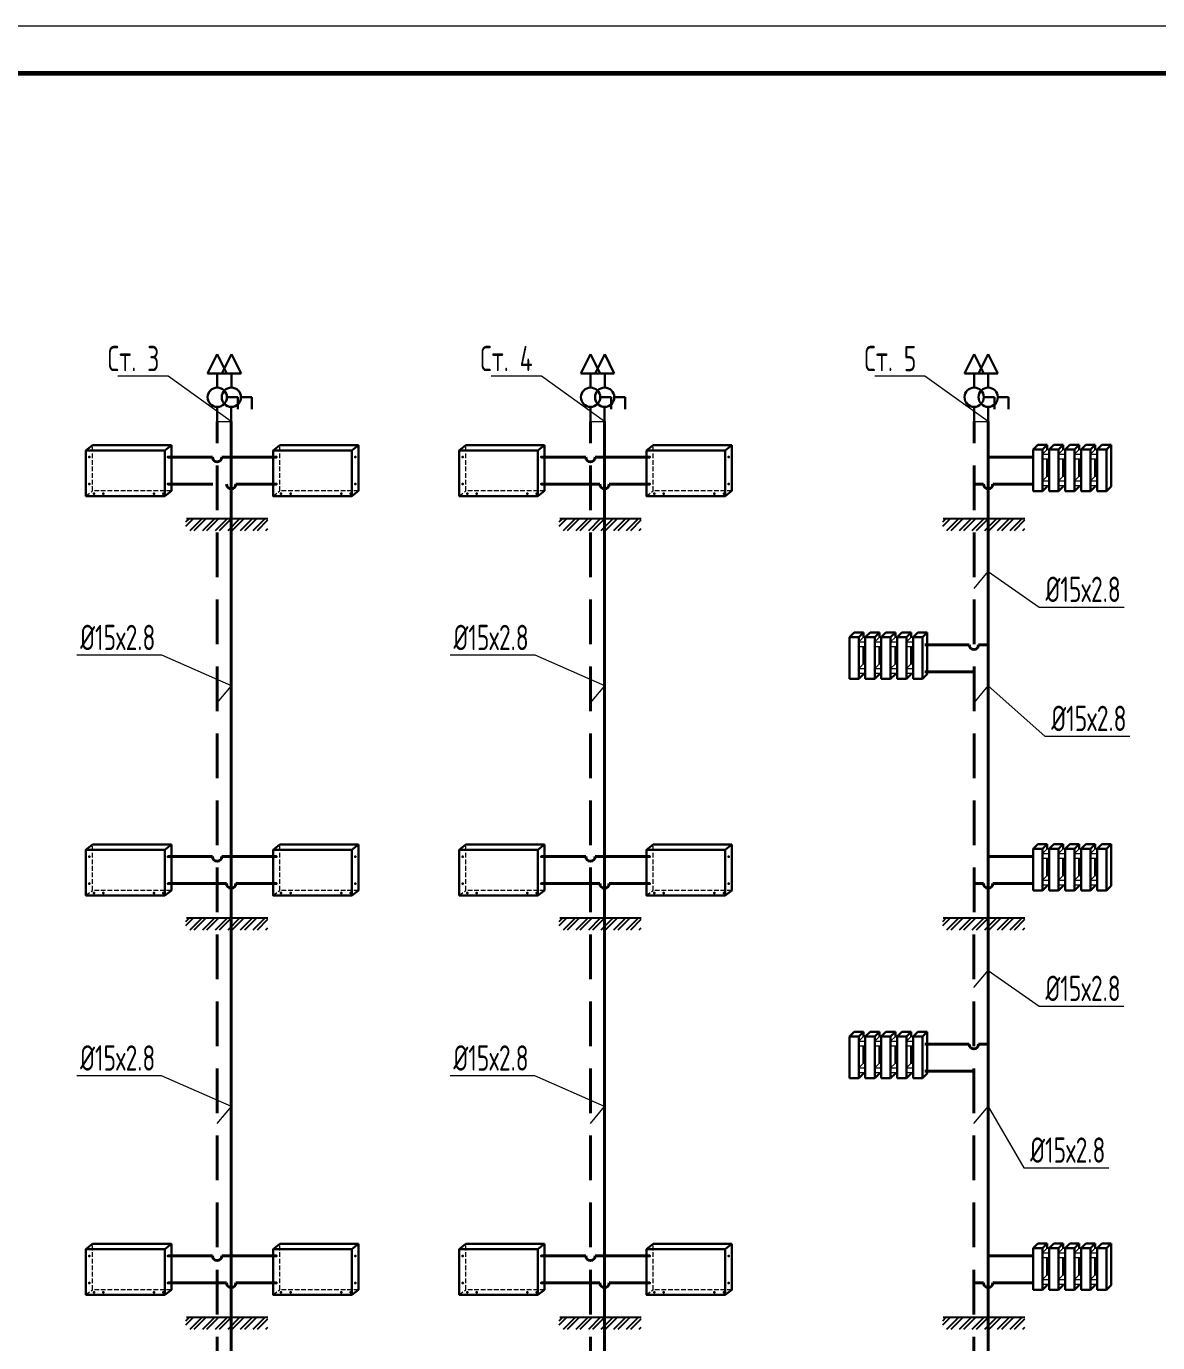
# Model space of a CAD drawing. Header units: millimetres. Extents: x -3929 to 624051, y 52832 to 514950.
# Drawn here: x 33049 to 45105, y 349417 to 363447 of the extents above; entities that cross this region are included whole.
import ezdxf
from ezdxf import colors
from ezdxf.entities.mleader import LeaderData, LeaderLine
from ezdxf.math import Vec2, Vec3

# ---------------------------------------------------------------- set-up
doc = ezdxf.new("R2010")
doc.units = ezdxf.units.MM
for name, pattern in [('GOST2.303 4', [7, 5, -2, 0]), ('Hidden', [7.14375, 4.7625, -2.38125]), ('K5LT32772', [0])]:
    doc.linetypes.add(name, pattern=pattern)
doc.layers.add('9_Форматы', color=7, linetype='Continuous')
doc.layers.add('стояки', color=7, linetype='Continuous')
for name, color, linetype, lineweight in [('Арматура', 4, 'Continuous', 30), ('ОВ', 6, 'Continuous', 40), ('ОВ-рамка', 7, 'Continuous', 30), ('ОВ-ТЕКСТ', 7, 'Continuous', 25), ('СПДС_Штриховка', 252, 'Continuous', 9)]:
    doc.layers.add(name, color=color, linetype=linetype, lineweight=lineweight)
doc.layers.add('т11.1', color=1, linetype='Continuous', true_color=0xff0000)
doc.layers.add('т21.1', color=5, linetype='Continuous', true_color=0x0000ff)
doc.styles.add('СТИЛЬ', font='simplex.shx', dxfattribs={"width": 0.65})

# ---------------------------------------------------------------- blocks, each defined once
blk = doc.blocks.new('В.к.')
at = {"layer": 'Арматура', "color": 7, "lineweight": 30}
for p, q in [((-0.4, 423.9), (-61.4, 302)), ((60.5, 302), (-0.4, 423.9)), ((-61.4, 302), (60.5, 302)), ((-0.4, 210.6), (-0.4, 302)), ((-61.5, 152.3), (-129.3, 152.3)), ((-129.3, 152.3), (-129.3, 76.2)), ((0, 0), (0, 91.4))]:
    blk.add_line(p, q, dxfattribs=at)
blk.add_circle((-0.3, 152.3), 60.9, dxfattribs=at)
blk = doc.blocks.new('gh павнель')
at = {"color": 32, "lineweight": 30, "ltscale": 0.1, "true_color": 0xcd6928}
for p, q in [((29457, 6419), (30297, 6419)), ((30297, 6419), (30297, 5931))]:
    blk.add_line(p, q, dxfattribs=at)
at = {"color": 32, "linetype": 'GOST2.303 4', "lineweight": 18, "ltscale": 10, "true_color": 0xcd6928}
for p, q in [((29457, 5931), (29457, 6419)), ((30297, 5931), (29457, 5931))]:
    blk.add_line(p, q, dxfattribs=at)
at = {"color": 32, "lineweight": 30, "ltscale": 0.1, "true_color": 0xcd6928}
for points in [[(29386, 6364), (29457, 6419)], [(30226, 6364), (30297, 6419)], [(30226, 5877), (30297, 5931)]]:
    blk.add_lwpolyline(points, dxfattribs=at)
blk.add_lwpolyline([(29386, 6364), (30226, 6364), (30226, 5877), (29386, 5877)], close=True, dxfattribs=at)
at = {"color": 32, "linetype": 'GOST2.303 4', "lineweight": 18, "ltscale": 10, "true_color": 0xcd6928}
blk.add_lwpolyline([(29386, 5877), (29457, 5931)], dxfattribs=at)
at = {"color": 32, "lineweight": 30, "ltscale": 0.1, "true_color": 0xcd6928}
for p in [(29422, 6292), (30262, 6292), (29422, 6004), (29472, 5904), (29572, 5904), (30112, 5904), (30212, 5904), (30262, 6004)]:
    blk.add_point(p, dxfattribs=at)
blk = doc.blocks.new('*U3000')
at = {"layer": '9_Форматы', "color": 7, "linetype": 'Continuous', "lineweight": 9, "ltscale": 100}
blk.add_lwpolyline([(5, -5), (5, 292), (-625, 292), (-625, -5)], close=True, dxfattribs=at)
at = {"layer": '9_Форматы', "color": 7, "linetype": 'Continuous', "lineweight": 9, "ltscale": 100, "const_width": 0.5}
blk.add_lwpolyline([(0, 0), (0, 287), (-605, 287), (-605, 0)], close=True, dxfattribs=at)

msp = doc.modelspace()

# ---------------------------------------------------------------- hatches: boundary and pattern name
at = {"layer": 'СПДС_Штриховка', "lineweight": 25}
h = msp.add_hatch(dxfattribs=at)
h.set_pattern_fill('ANSI32', color=253, scale=10)
h.set_pattern_definition([(45, (426469.36, 680108.36), (-67.351921, 67.351921), []), (45, (426514.26, 680108.36), (-67.351921, 67.351921), [])])
h.paths.add_polyline_path([(35623.246, 358202.381), (34748.592, 358202.381), (34748.592, 358074.711), (35623.246, 358074.711)])
h = msp.add_hatch(dxfattribs=at)
h.set_pattern_fill('ANSI32', color=253, scale=10)
h.set_pattern_definition([(45, (430447.67, 680108.36), (-67.351921, 67.351921), []), (45, (430492.58, 680108.36), (-67.351921, 67.351921), [])])
h.paths.add_polyline_path([(39601.563, 358202.381), (38726.91, 358202.381), (38726.91, 358074.711), (39601.563, 358074.711)])
h = msp.add_hatch(dxfattribs=at)
h.set_pattern_fill('ANSI32', color=253, scale=10)
h.set_pattern_definition([(45, (434535.16, 680108.36), (-67.351921, 67.351921), []), (45, (434580.065, 680108.36), (-67.351921, 67.351921), [])])
h.paths.add_polyline_path([(43689.053, 358202.381), (42814.399, 358202.381), (42814.399, 358074.711), (43689.053, 358074.711)])
h = msp.add_hatch(dxfattribs=at)
h.set_pattern_fill('ANSI32', color=253, scale=10)
h.set_pattern_definition([(45, (426469.36, 675851.62), (-67.351921, 67.351921), []), (45, (426514.26, 675851.62), (-67.351921, 67.351921), [])])
h.paths.add_polyline_path([(35623.246, 353945.643), (34748.592, 353945.643), (34748.592, 353817.974), (35623.246, 353817.974)])
h = msp.add_hatch(dxfattribs=at)
h.set_pattern_fill('ANSI32', color=253, scale=10)
h.set_pattern_definition([(45, (430447.67, 675851.62), (-67.351921, 67.351921), []), (45, (430492.58, 675851.62), (-67.351921, 67.351921), [])])
h.paths.add_polyline_path([(39601.563, 353945.643), (38726.91, 353945.643), (38726.91, 353817.974), (39601.563, 353817.974)])
h = msp.add_hatch(dxfattribs=at)
h.set_pattern_fill('ANSI32', color=253, scale=10)
h.set_pattern_definition([(45, (434535.16, 675851.62), (-67.351921, 67.351921), []), (45, (434580.065, 675851.62), (-67.351921, 67.351921), [])])
h.paths.add_polyline_path([(43689.053, 353945.643), (42814.399, 353945.643), (42814.399, 353817.974), (43689.053, 353817.974)])
h = msp.add_hatch(dxfattribs=at)
h.set_pattern_fill('ANSI32', color=253, scale=10)
h.set_pattern_definition([(45, (426469.36, 671594.89), (-67.351921, 67.351921), []), (45, (426514.26, 671594.89), (-67.351921, 67.351921), [])])
h.paths.add_polyline_path([(35623.246, 349688.906), (34748.592, 349688.906), (34748.592, 349561.236), (35623.246, 349561.236)])
h = msp.add_hatch(dxfattribs=at)
h.set_pattern_fill('ANSI32', color=253, scale=10)
h.set_pattern_definition([(45, (430447.67, 671594.89), (-67.351921, 67.351921), []), (45, (430492.58, 671594.89), (-67.351921, 67.351921), [])])
h.paths.add_polyline_path([(39601.563, 349688.906), (38726.91, 349688.906), (38726.91, 349561.236), (39601.563, 349561.236)])
h = msp.add_hatch(dxfattribs=at)
h.set_pattern_fill('ANSI32', color=253, scale=10)
h.set_pattern_definition([(45, (434535.16, 671594.89), (-67.351921, 67.351921), []), (45, (434580.065, 671594.89), (-67.351921, 67.351921), [])])
h.paths.add_polyline_path([(43689.053, 349688.906), (42814.399, 349688.906), (42814.399, 349561.236), (43689.053, 349561.236)])

# ---------------------------------------------------------------- linework, layer by layer
at = {"color": 32, "lineweight": 30, "ltscale": 0.1, "true_color": 0xcd6928}
for p, q in [((43779.005, 358936.274), (43829.005, 358986.274)), ((43779.005, 358936.274), (43779.005, 358492.53)), ((43879.005, 358936.274), (43779.005, 358936.274)), ((43829.005, 358986.274), (43929.005, 358986.274)), ((43929.005, 358986.274), (43879.005, 358936.274)), ((43879.005, 358936.274), (43879.005, 358492.53)), ((43929.005, 358986.274), (43929.005, 358936.274)), ((43949.005, 358936.274), (43999.005, 358986.274)), ((43949.005, 358936.274), (43949.005, 358492.53)), ((44049.005, 358936.274), (43949.005, 358936.274)), ((43999.005, 358986.274), (44099.005, 358986.274)), ((44099.005, 358986.274), (44049.005, 358936.274)), ((44049.005, 358936.274), (44049.005, 358492.53)), ((44099.005, 358986.274), (44099.005, 358936.274)), ((44119.005, 358936.274), (44169.005, 358986.274)), ((44119.005, 358936.274), (44119.005, 358492.53)), ((44219.005, 358936.274), (44119.005, 358936.274)), ((44169.005, 358986.274), (44269.005, 358986.274)), ((44269.005, 358986.274), (44219.005, 358936.274)), ((44219.005, 358936.274), (44219.005, 358492.53)), ((44269.005, 358986.274), (44269.005, 358936.274)), ((44289.005, 358936.274), (44339.005, 358986.274)), ((44289.005, 358936.274), (44289.005, 358492.53)), ((44389.005, 358936.274), (44289.005, 358936.274)), ((44339.005, 358986.274), (44439.005, 358986.274)), ((44439.005, 358986.274), (44389.005, 358936.274)), ((44389.005, 358936.274), (44389.005, 358492.53)), ((44439.005, 358986.274), (44439.005, 358936.274)), ((44459.005, 358936.274), (44509.005, 358986.274)), ((44459.005, 358936.274), (44459.005, 358492.53)), ((44559.005, 358936.274), (44459.005, 358936.274)), ((44509.005, 358986.274), (44609.005, 358986.274)), ((44609.005, 358986.274), (44559.005, 358936.274)), ((44559.005, 358936.274), (44559.005, 358492.53)), ((44609.005, 358986.274), (44609.005, 358542.53)), ((43929.005, 358836.274), (43929.005, 358652.53)), ((44099.005, 358836.274), (44099.005, 358652.53)), ((44269.005, 358836.274), (44269.005, 358652.53)), ((44439.005, 358836.274), (44439.005, 358652.53)), ((43879.005, 358492.53), (43779.005, 358492.53)), ((43929.005, 358542.53), (43879.005, 358492.53)), ((43929.005, 358552.53), (43929.005, 358542.53)), ((44049.005, 358492.53), (43949.005, 358492.53)), ((44099.005, 358542.53), (44049.005, 358492.53)), ((44099.005, 358552.53), (44099.005, 358542.53)), ((44219.005, 358492.53), (44119.005, 358492.53)), ((44269.005, 358542.53), (44219.005, 358492.53)), ((44269.005, 358552.53), (44269.005, 358542.53)), ((44389.005, 358492.53), (44289.005, 358492.53)), ((44439.005, 358542.53), (44389.005, 358492.53)), ((44439.005, 358552.53), (44439.005, 358542.53)), ((44559.005, 358492.53), (44459.005, 358492.53)), ((44609.005, 358542.53), (44559.005, 358492.53)), ((41819.821, 356936.274), (41869.821, 356986.274)), ((41819.821, 356936.274), (41819.821, 356492.53)), ((41919.821, 356936.274), (41819.821, 356936.274)), ((41869.821, 356986.274), (41969.821, 356986.274)), ((41969.821, 356986.274), (41919.821, 356936.274)), ((41919.821, 356936.274), (41919.821, 356492.53)), ((41969.821, 356986.274), (41969.821, 356936.274)), ((41989.821, 356936.274), (42039.821, 356986.274)), ((41989.821, 356936.274), (41989.821, 356492.53)), ((42089.821, 356936.274), (41989.821, 356936.274)), ((42039.821, 356986.274), (42139.821, 356986.274)), ((42139.821, 356986.274), (42089.821, 356936.274)), ((42089.821, 356936.274), (42089.821, 356492.53)), ((42139.821, 356986.274), (42139.821, 356936.274)), ((42159.821, 356936.274), (42209.821, 356986.274)), ((42159.821, 356936.274), (42159.821, 356492.53)), ((42259.821, 356936.274), (42159.821, 356936.274)), ((42209.821, 356986.274), (42309.821, 356986.274)), ((42309.821, 356986.274), (42259.821, 356936.274)), ((42259.821, 356936.274), (42259.821, 356492.53)), ((42309.821, 356986.274), (42309.821, 356936.274)), ((42329.821, 356936.274), (42379.821, 356986.274)), ((42329.821, 356936.274), (42329.821, 356492.53)), ((42429.821, 356936.274), (42329.821, 356936.274)), ((42379.821, 356986.274), (42479.821, 356986.274)), ((42479.821, 356986.274), (42429.821, 356936.274)), ((42429.821, 356936.274), (42429.821, 356492.53)), ((42479.821, 356986.274), (42479.821, 356936.274)), ((42499.821, 356936.274), (42549.821, 356986.274)), ((42499.821, 356936.274), (42499.821, 356492.53)), ((42599.821, 356936.274), (42499.821, 356936.274)), ((42549.821, 356986.274), (42649.821, 356986.274)), ((42649.821, 356986.274), (42599.821, 356936.274)), ((42599.821, 356936.274), (42599.821, 356492.53)), ((42649.821, 356986.274), (42649.821, 356542.53)), ((41969.821, 356836.274), (41969.821, 356652.53)), ((42139.821, 356836.274), (42139.821, 356652.53)), ((42309.821, 356836.274), (42309.821, 356652.53)), ((42479.821, 356836.274), (42479.821, 356652.53)), ((41969.821, 356542.53), (41919.821, 356492.53)), ((41969.821, 356552.53), (41969.821, 356542.53)), ((42139.821, 356542.53), (42089.821, 356492.53)), ((42139.821, 356552.53), (42139.821, 356542.53)), ((42309.821, 356542.53), (42259.821, 356492.53)), ((42309.821, 356552.53), (42309.821, 356542.53)), ((42479.821, 356542.53), (42429.821, 356492.53)), ((42479.821, 356552.53), (42479.821, 356542.53)), ((42649.821, 356542.53), (42599.821, 356492.53)), ((41919.821, 356492.53), (41819.821, 356492.53)), ((42089.821, 356492.53), (41989.821, 356492.53)), ((42259.821, 356492.53), (42159.821, 356492.53)), ((42429.821, 356492.53), (42329.821, 356492.53)), ((42599.821, 356492.53), (42499.821, 356492.53)), ((43779.005, 354679.537), (43829.005, 354729.537)), ((43829.005, 354729.537), (43929.005, 354729.537)), ((43929.005, 354729.537), (43879.005, 354679.537)), ((43929.005, 354729.537), (43929.005, 354679.537)), ((43949.005, 354679.537), (43999.005, 354729.537)), ((43999.005, 354729.537), (44099.005, 354729.537)), ((44099.005, 354729.537), (44049.005, 354679.537)), ((44099.005, 354729.537), (44099.005, 354679.537)), ((44119.005, 354679.537), (44169.005, 354729.537)), ((44169.005, 354729.537), (44269.005, 354729.537)), ((44269.005, 354729.537), (44219.005, 354679.537)), ((44269.005, 354729.537), (44269.005, 354679.537)), ((44289.005, 354679.537), (44339.005, 354729.537)), ((44339.005, 354729.537), (44439.005, 354729.537)), ((44439.005, 354729.537), (44389.005, 354679.537)), ((44439.005, 354729.537), (44439.005, 354679.537)), ((44459.005, 354679.537), (44509.005, 354729.537)), ((44509.005, 354729.537), (44609.005, 354729.537)), ((44609.005, 354729.537), (44559.005, 354679.537)), ((44609.005, 354729.537), (44609.005, 354285.792)), ((43779.005, 354679.537), (43779.005, 354235.792)), ((43879.005, 354679.537), (43779.005, 354679.537)), ((43879.005, 354679.537), (43879.005, 354235.792)), ((43929.005, 354579.537), (43929.005, 354395.792)), ((43949.005, 354679.537), (43949.005, 354235.792)), ((44049.005, 354679.537), (43949.005, 354679.537)), ((44049.005, 354679.537), (44049.005, 354235.792)), ((44099.005, 354579.537), (44099.005, 354395.792)), ((44119.005, 354679.537), (44119.005, 354235.792)), ((44219.005, 354679.537), (44119.005, 354679.537)), ((44219.005, 354679.537), (44219.005, 354235.792)), ((44269.005, 354579.537), (44269.005, 354395.792)), ((44289.005, 354679.537), (44289.005, 354235.792)), ((44389.005, 354679.537), (44289.005, 354679.537)), ((44389.005, 354679.537), (44389.005, 354235.792)), ((44439.005, 354579.537), (44439.005, 354395.792)), ((44459.005, 354679.537), (44459.005, 354235.792)), ((44559.005, 354679.537), (44459.005, 354679.537)), ((44559.005, 354679.537), (44559.005, 354235.792)), ((43929.005, 354285.792), (43879.005, 354235.792)), ((43929.005, 354295.792), (43929.005, 354285.792)), ((44099.005, 354285.792), (44049.005, 354235.792)), ((44099.005, 354295.792), (44099.005, 354285.792)), ((44269.005, 354285.792), (44219.005, 354235.792)), ((44269.005, 354295.792), (44269.005, 354285.792)), ((44439.005, 354285.792), (44389.005, 354235.792)), ((44439.005, 354295.792), (44439.005, 354285.792)), ((44609.005, 354285.792), (44559.005, 354235.792)), ((43879.005, 354235.792), (43779.005, 354235.792)), ((44049.005, 354235.792), (43949.005, 354235.792)), ((44219.005, 354235.792), (44119.005, 354235.792)), ((44389.005, 354235.792), (44289.005, 354235.792)), ((44559.005, 354235.792), (44459.005, 354235.792)), ((41819.821, 352679.537), (41869.821, 352729.537)), ((41869.821, 352729.537), (41969.821, 352729.537)), ((41969.821, 352729.537), (41919.821, 352679.537)), ((41969.821, 352729.537), (41969.821, 352679.537)), ((41989.821, 352679.537), (42039.821, 352729.537)), ((42039.821, 352729.537), (42139.821, 352729.537)), ((42139.821, 352729.537), (42089.821, 352679.537)), ((42139.821, 352729.537), (42139.821, 352679.537)), ((42159.821, 352679.537), (42209.821, 352729.537)), ((42209.821, 352729.537), (42309.821, 352729.537)), ((42309.821, 352729.537), (42259.821, 352679.537)), ((42309.821, 352729.537), (42309.821, 352679.537)), ((42329.821, 352679.537), (42379.821, 352729.537)), ((42379.821, 352729.537), (42479.821, 352729.537)), ((42479.821, 352729.537), (42429.821, 352679.537)), ((42479.821, 352729.537), (42479.821, 352679.537)), ((42499.821, 352679.537), (42549.821, 352729.537)), ((42549.821, 352729.537), (42649.821, 352729.537)), ((42649.821, 352729.537), (42599.821, 352679.537)), ((42649.821, 352729.537), (42649.821, 352285.792)), ((41819.821, 352679.537), (41819.821, 352235.792)), ((41919.821, 352679.537), (41819.821, 352679.537)), ((41919.821, 352679.537), (41919.821, 352235.792)), ((41989.821, 352679.537), (41989.821, 352235.792)), ((42089.821, 352679.537), (41989.821, 352679.537)), ((42089.821, 352679.537), (42089.821, 352235.792)), ((42159.821, 352679.537), (42159.821, 352235.792)), ((42259.821, 352679.537), (42159.821, 352679.537)), ((42259.821, 352679.537), (42259.821, 352235.792)), ((42329.821, 352679.537), (42329.821, 352235.792)), ((42429.821, 352679.537), (42329.821, 352679.537)), ((42429.821, 352679.537), (42429.821, 352235.792)), ((42499.821, 352679.537), (42499.821, 352235.792)), ((42599.821, 352679.537), (42499.821, 352679.537)), ((42599.821, 352679.537), (42599.821, 352235.792)), ((41969.821, 352579.537), (41969.821, 352395.792)), ((42139.821, 352579.537), (42139.821, 352395.792)), ((42309.821, 352579.537), (42309.821, 352395.792)), ((42479.821, 352579.537), (42479.821, 352395.792)), ((41919.821, 352235.792), (41819.821, 352235.792)), ((41969.821, 352285.792), (41919.821, 352235.792)), ((41969.821, 352295.792), (41969.821, 352285.792)), ((42089.821, 352235.792), (41989.821, 352235.792)), ((42139.821, 352285.792), (42089.821, 352235.792)), ((42139.821, 352295.792), (42139.821, 352285.792)), ((42259.821, 352235.792), (42159.821, 352235.792)), ((42309.821, 352285.792), (42259.821, 352235.792)), ((42309.821, 352295.792), (42309.821, 352285.792)), ((42429.821, 352235.792), (42329.821, 352235.792)), ((42479.821, 352285.792), (42429.821, 352235.792)), ((42479.821, 352295.792), (42479.821, 352285.792)), ((42599.821, 352235.792), (42499.821, 352235.792)), ((42649.821, 352285.792), (42599.821, 352235.792)), ((43779.005, 350422.799), (43829.005, 350472.799)), ((43779.005, 350422.799), (43779.005, 349979.055)), ((43879.005, 350422.799), (43779.005, 350422.799)), ((43829.005, 350472.799), (43929.005, 350472.799)), ((43929.005, 350472.799), (43879.005, 350422.799)), ((43879.005, 350422.799), (43879.005, 349979.055)), ((43929.005, 350472.799), (43929.005, 350422.799)), ((43949.005, 350422.799), (43999.005, 350472.799)), ((43949.005, 350422.799), (43949.005, 349979.055)), ((44049.005, 350422.799), (43949.005, 350422.799)), ((43999.005, 350472.799), (44099.005, 350472.799)), ((44099.005, 350472.799), (44049.005, 350422.799)), ((44049.005, 350422.799), (44049.005, 349979.055)), ((44099.005, 350472.799), (44099.005, 350422.799)), ((44119.005, 350422.799), (44169.005, 350472.799)), ((44119.005, 350422.799), (44119.005, 349979.055)), ((44219.005, 350422.799), (44119.005, 350422.799)), ((44169.005, 350472.799), (44269.005, 350472.799)), ((44269.005, 350472.799), (44219.005, 350422.799)), ((44219.005, 350422.799), (44219.005, 349979.055)), ((44269.005, 350472.799), (44269.005, 350422.799)), ((44289.005, 350422.799), (44339.005, 350472.799)), ((44289.005, 350422.799), (44289.005, 349979.055)), ((44389.005, 350422.799), (44289.005, 350422.799)), ((44339.005, 350472.799), (44439.005, 350472.799)), ((44439.005, 350472.799), (44389.005, 350422.799)), ((44389.005, 350422.799), (44389.005, 349979.055)), ((44439.005, 350472.799), (44439.005, 350422.799)), ((44459.005, 350422.799), (44509.005, 350472.799)), ((44459.005, 350422.799), (44459.005, 349979.055)), ((44559.005, 350422.799), (44459.005, 350422.799)), ((44509.005, 350472.799), (44609.005, 350472.799)), ((44609.005, 350472.799), (44559.005, 350422.799)), ((44559.005, 350422.799), (44559.005, 349979.055)), ((44609.005, 350472.799), (44609.005, 350029.055)), ((43929.005, 350322.799), (43929.005, 350139.055)), ((44099.005, 350322.799), (44099.005, 350139.055)), ((44269.005, 350322.799), (44269.005, 350139.055)), ((44439.005, 350322.799), (44439.005, 350139.055)), ((43879.005, 349979.055), (43779.005, 349979.055)), ((43929.005, 350029.055), (43879.005, 349979.055)), ((43929.005, 350039.055), (43929.005, 350029.055)), ((44049.005, 349979.055), (43949.005, 349979.055)), ((44099.005, 350029.055), (44049.005, 349979.055)), ((44099.005, 350039.055), (44099.005, 350029.055)), ((44219.005, 349979.055), (44119.005, 349979.055)), ((44269.005, 350029.055), (44219.005, 349979.055)), ((44269.005, 350039.055), (44269.005, 350029.055)), ((44389.005, 349979.055), (44289.005, 349979.055)), ((44439.005, 350029.055), (44389.005, 349979.055)), ((44439.005, 350039.055), (44439.005, 350029.055)), ((44559.005, 349979.055), (44459.005, 349979.055)), ((44609.005, 350029.055), (44559.005, 349979.055))]:
    msp.add_line(p, q, dxfattribs=at)
at = {"color": 32, "linetype": 'K5LT32772', "lineweight": 20, "ltscale": 10, "true_color": 0xcd6928}
for p, q in [((43929.005, 358936.274), (43879.005, 358886.274)), ((43929.005, 358936.274), (43949.005, 358936.274)), ((44099.005, 358936.274), (44049.005, 358886.274)), ((44099.005, 358936.274), (44119.005, 358936.274)), ((44269.005, 358936.274), (44219.005, 358886.274)), ((44269.005, 358936.274), (44289.005, 358936.274)), ((44439.005, 358936.274), (44389.005, 358886.274)), ((44439.005, 358936.274), (44459.005, 358936.274)), ((43879.005, 358886.274), (43949.005, 358886.274)), ((43879.005, 358836.274), (43949.005, 358836.274)), ((44049.005, 358886.274), (44119.005, 358886.274)), ((44049.005, 358836.274), (44119.005, 358836.274)), ((44219.005, 358886.274), (44289.005, 358886.274)), ((44219.005, 358836.274), (44289.005, 358836.274)), ((44389.005, 358886.274), (44459.005, 358886.274)), ((44389.005, 358836.274), (44459.005, 358836.274)), ((43929.005, 358652.53), (43879.005, 358602.53)), ((43929.005, 358652.53), (43949.005, 358652.53)), ((44099.005, 358652.53), (44049.005, 358602.53)), ((44099.005, 358652.53), (44119.005, 358652.53)), ((44269.005, 358652.53), (44219.005, 358602.53)), ((44269.005, 358652.53), (44289.005, 358652.53)), ((44439.005, 358652.53), (44389.005, 358602.53)), ((44439.005, 358652.53), (44459.005, 358652.53)), ((43879.005, 358602.53), (43949.005, 358602.53)), ((43879.005, 358552.53), (43949.005, 358552.53)), ((44049.005, 358602.53), (44119.005, 358602.53)), ((44049.005, 358552.53), (44119.005, 358552.53)), ((44219.005, 358602.53), (44289.005, 358602.53)), ((44219.005, 358552.53), (44289.005, 358552.53)), ((44389.005, 358602.53), (44459.005, 358602.53)), ((44389.005, 358552.53), (44459.005, 358552.53)), ((41969.821, 356936.274), (41919.821, 356886.274)), ((41969.821, 356936.274), (41989.821, 356936.274)), ((42139.821, 356936.274), (42089.821, 356886.274)), ((42139.821, 356936.274), (42159.821, 356936.274)), ((42309.821, 356936.274), (42259.821, 356886.274)), ((42309.821, 356936.274), (42329.821, 356936.274)), ((42479.821, 356936.274), (42429.821, 356886.274)), ((42479.821, 356936.274), (42499.821, 356936.274)), ((41919.821, 356886.274), (41989.821, 356886.274)), ((41919.821, 356836.274), (41989.821, 356836.274)), ((42089.821, 356886.274), (42159.821, 356886.274)), ((42089.821, 356836.274), (42159.821, 356836.274)), ((42259.821, 356886.274), (42329.821, 356886.274)), ((42259.821, 356836.274), (42329.821, 356836.274)), ((42429.821, 356886.274), (42499.821, 356886.274)), ((42429.821, 356836.274), (42499.821, 356836.274)), ((41969.821, 356652.53), (41919.821, 356602.53)), ((41969.821, 356652.53), (41989.821, 356652.53)), ((42139.821, 356652.53), (42089.821, 356602.53)), ((42139.821, 356652.53), (42159.821, 356652.53)), ((42309.821, 356652.53), (42259.821, 356602.53)), ((42309.821, 356652.53), (42329.821, 356652.53)), ((42479.821, 356652.53), (42429.821, 356602.53)), ((42479.821, 356652.53), (42499.821, 356652.53)), ((41919.821, 356602.53), (41989.821, 356602.53)), ((41919.821, 356552.53), (41989.821, 356552.53)), ((42089.821, 356602.53), (42159.821, 356602.53)), ((42089.821, 356552.53), (42159.821, 356552.53)), ((42259.821, 356602.53), (42329.821, 356602.53)), ((42259.821, 356552.53), (42329.821, 356552.53)), ((42429.821, 356602.53), (42499.821, 356602.53)), ((42429.821, 356552.53), (42499.821, 356552.53)), ((43929.005, 354679.537), (43879.005, 354629.537)), ((43879.005, 354629.537), (43949.005, 354629.537)), ((43879.005, 354579.537), (43949.005, 354579.537)), ((43929.005, 354679.537), (43949.005, 354679.537)), ((44099.005, 354679.537), (44049.005, 354629.537)), ((44049.005, 354629.537), (44119.005, 354629.537)), ((44049.005, 354579.537), (44119.005, 354579.537)), ((44099.005, 354679.537), (44119.005, 354679.537)), ((44269.005, 354679.537), (44219.005, 354629.537)), ((44219.005, 354629.537), (44289.005, 354629.537)), ((44219.005, 354579.537), (44289.005, 354579.537)), ((44269.005, 354679.537), (44289.005, 354679.537)), ((44439.005, 354679.537), (44389.005, 354629.537)), ((44389.005, 354629.537), (44459.005, 354629.537)), ((44389.005, 354579.537), (44459.005, 354579.537)), ((44439.005, 354679.537), (44459.005, 354679.537)), ((43929.005, 354395.792), (43879.005, 354345.792)), ((43879.005, 354345.792), (43949.005, 354345.792)), ((43879.005, 354295.792), (43949.005, 354295.792)), ((43929.005, 354395.792), (43949.005, 354395.792)), ((44099.005, 354395.792), (44049.005, 354345.792)), ((44049.005, 354345.792), (44119.005, 354345.792)), ((44049.005, 354295.792), (44119.005, 354295.792)), ((44099.005, 354395.792), (44119.005, 354395.792)), ((44269.005, 354395.792), (44219.005, 354345.792)), ((44219.005, 354345.792), (44289.005, 354345.792)), ((44219.005, 354295.792), (44289.005, 354295.792)), ((44269.005, 354395.792), (44289.005, 354395.792)), ((44439.005, 354395.792), (44389.005, 354345.792)), ((44389.005, 354345.792), (44459.005, 354345.792)), ((44389.005, 354295.792), (44459.005, 354295.792)), ((44439.005, 354395.792), (44459.005, 354395.792)), ((41969.821, 352679.537), (41919.821, 352629.537)), ((41919.821, 352629.537), (41989.821, 352629.537)), ((41969.821, 352679.537), (41989.821, 352679.537)), ((42139.821, 352679.537), (42089.821, 352629.537)), ((42089.821, 352629.537), (42159.821, 352629.537)), ((42139.821, 352679.537), (42159.821, 352679.537)), ((42309.821, 352679.537), (42259.821, 352629.537)), ((42259.821, 352629.537), (42329.821, 352629.537)), ((42309.821, 352679.537), (42329.821, 352679.537)), ((42479.821, 352679.537), (42429.821, 352629.537)), ((42429.821, 352629.537), (42499.821, 352629.537)), ((42479.821, 352679.537), (42499.821, 352679.537)), ((41919.821, 352579.537), (41989.821, 352579.537)), ((42089.821, 352579.537), (42159.821, 352579.537)), ((42259.821, 352579.537), (42329.821, 352579.537)), ((42429.821, 352579.537), (42499.821, 352579.537)), ((41969.821, 352395.792), (41919.821, 352345.792)), ((41919.821, 352345.792), (41989.821, 352345.792)), ((41969.821, 352395.792), (41989.821, 352395.792)), ((42139.821, 352395.792), (42089.821, 352345.792)), ((42089.821, 352345.792), (42159.821, 352345.792)), ((42139.821, 352395.792), (42159.821, 352395.792)), ((42309.821, 352395.792), (42259.821, 352345.792)), ((42259.821, 352345.792), (42329.821, 352345.792)), ((42309.821, 352395.792), (42329.821, 352395.792)), ((42479.821, 352395.792), (42429.821, 352345.792)), ((42429.821, 352345.792), (42499.821, 352345.792)), ((42479.821, 352395.792), (42499.821, 352395.792)), ((41919.821, 352295.792), (41989.821, 352295.792)), ((42089.821, 352295.792), (42159.821, 352295.792)), ((42259.821, 352295.792), (42329.821, 352295.792)), ((42429.821, 352295.792), (42499.821, 352295.792)), ((43929.005, 350422.799), (43879.005, 350372.799)), ((43879.005, 350372.799), (43949.005, 350372.799)), ((43929.005, 350422.799), (43949.005, 350422.799)), ((44099.005, 350422.799), (44049.005, 350372.799)), ((44049.005, 350372.799), (44119.005, 350372.799)), ((44099.005, 350422.799), (44119.005, 350422.799)), ((44269.005, 350422.799), (44219.005, 350372.799)), ((44219.005, 350372.799), (44289.005, 350372.799)), ((44269.005, 350422.799), (44289.005, 350422.799)), ((44439.005, 350422.799), (44389.005, 350372.799)), ((44389.005, 350372.799), (44459.005, 350372.799)), ((44439.005, 350422.799), (44459.005, 350422.799)), ((43879.005, 350322.799), (43949.005, 350322.799)), ((44049.005, 350322.799), (44119.005, 350322.799)), ((44219.005, 350322.799), (44289.005, 350322.799)), ((44389.005, 350322.799), (44459.005, 350322.799)), ((43929.005, 350139.055), (43879.005, 350089.055)), ((43879.005, 350089.055), (43949.005, 350089.055)), ((43929.005, 350139.055), (43949.005, 350139.055)), ((44099.005, 350139.055), (44049.005, 350089.055)), ((44049.005, 350089.055), (44119.005, 350089.055)), ((44099.005, 350139.055), (44119.005, 350139.055)), ((44269.005, 350139.055), (44219.005, 350089.055)), ((44219.005, 350089.055), (44289.005, 350089.055)), ((44269.005, 350139.055), (44289.005, 350139.055)), ((44439.005, 350139.055), (44389.005, 350089.055)), ((44389.005, 350089.055), (44459.005, 350089.055)), ((44439.005, 350139.055), (44459.005, 350139.055)), ((43879.005, 350039.055), (43949.005, 350039.055)), ((44049.005, 350039.055), (44119.005, 350039.055)), ((44219.005, 350039.055), (44289.005, 350039.055)), ((44389.005, 350039.055), (44459.005, 350039.055))]:
    msp.add_line(p, q, dxfattribs=at)
at = {"color": 253, "lineweight": 25, "ltscale": 0.1}
for p, q in [((34754.936, 358202.381), (35623.246, 358202.381)), ((38733.254, 358202.381), (39601.563, 358202.381)), ((42820.743, 358202.381), (43689.053, 358202.381)), ((34754.936, 353945.643), (35623.246, 353945.643)), ((38733.254, 353945.643), (39601.563, 353945.643)), ((42820.743, 353945.643), (43689.053, 353945.643)), ((34754.936, 349688.906), (35623.246, 349688.906)), ((38733.254, 349688.906), (39601.563, 349688.906)), ((42820.743, 349688.906), (43689.053, 349688.906))]:
    msp.add_line(p, q, dxfattribs=at)
at = {"layer": 'стояки', "color": 5, "lineweight": 40}
for p, q in [((35282.958, 358567.283), (35713.59, 358567.219)), ((38537.036, 358567.219), (39161.276, 358567.155)), ((39261.276, 358567.283), (39691.908, 358567.219)), ((43148.667, 358567.165), (43249.063, 358567.155)), ((43348.765, 358567.283), (43779.397, 358567.219)), ((42624.525, 356567.219), (43148.375, 356567.165)), ((34558.718, 354310.482), (35182.958, 354310.418)), ((35282.958, 354310.546), (35713.59, 354310.482)), ((38537.036, 354310.482), (39161.276, 354310.418)), ((39261.276, 354310.546), (39691.908, 354310.482)), ((43148.044, 354310.428), (43249.063, 354310.418)), ((43348.765, 354310.546), (43779.397, 354310.482)), ((42624.525, 352310.482), (43147.752, 352310.428)), ((34558.718, 350053.744), (35182.958, 350053.68)), ((35282.958, 350053.808), (35713.59, 350053.744)), ((38537.036, 350053.744), (39161.276, 350053.68)), ((39261.276, 350053.808), (39691.908, 350053.744)), ((43147.421, 350053.691), (43249.063, 350053.68)), ((43348.765, 350053.808), (43779.397, 350053.744))]:
    msp.add_line(p, q, dxfattribs=at)
for centre in [(35232.958, 358567.219), (39211.276, 358567.219), (43299.063, 358567.219), (35232.958, 354310.482), (39211.276, 354310.482), (43299.063, 354310.482), (35232.958, 350053.744), (39211.276, 350053.744), (43299.063, 350053.744)]:
    msp.add_arc(centre, 50, 180.0733184, 0.0733184, dxfattribs=at)
at = {"layer": 'т11.1', "lineweight": 40}
for p, q in [((35232.958, 345432.168), (35232.958, 359236.246)), ((39211.276, 345432.168), (39211.276, 359236.246)), ((43298.765, 345432.168), (43298.765, 359236.246)), ((34558.718, 358854.86), (35031.656, 358854.796)), ((35131.656, 358854.86), (35713.198, 358854.86)), ((38537.036, 358854.86), (39009.974, 358854.796)), ((39109.974, 358854.86), (39691.516, 358854.86)), ((43298.765, 358854.86), (43779.005, 358854.86)), ((42624.525, 356854.86), (43097.463, 356854.796)), ((43197.463, 356854.923), (43298.765, 356854.923)), ((34558.718, 354598.122), (35031.656, 354598.058)), ((35131.656, 354598.122), (35713.198, 354598.122)), ((38537.036, 354598.122), (39009.974, 354598.058)), ((39109.974, 354598.122), (39691.516, 354598.122)), ((43298.765, 354598.122), (43779.005, 354598.122)), ((42624.525, 352598.122), (43097.463, 352598.058)), ((43197.463, 352598.186), (43298.765, 352598.186)), ((34558.718, 350341.385), (35031.656, 350341.321)), ((35131.656, 350341.385), (35713.198, 350341.385)), ((38537.036, 350341.385), (39009.974, 350341.321)), ((39109.974, 350341.385), (39691.516, 350341.385)), ((43298.765, 350341.385), (43779.005, 350341.385))]:
    msp.add_line(p, q, dxfattribs=at)
for centre in [(35081.656, 358854.86), (39059.974, 358854.86), (43147.463, 356854.86), (35081.656, 354598.122), (39059.974, 354598.122), (43147.463, 352598.122), (35081.656, 350341.385), (39059.974, 350341.385)]:
    msp.add_arc(centre, 50, 180.0733184, 0.0733184, dxfattribs=at)
at = {"layer": 'т21.1', "linetype": 'Hidden', "lineweight": 40, "ltscale": 100}
for p, q in [((35080.938, 345432.168), (35082.958, 359236.246)), ((39059.256, 345432.168), (39061.276, 359236.246)), ((43146.745, 345432.168), (43148.765, 359236.246)), ((34558.718, 358567.219), (35182.958, 358567.155))]:
    msp.add_line(p, q, dxfattribs=at)

# ---------------------------------------------------------------- block references
at = {"lineweight": 13}
for p in [(4297.044, 352563.248), (6291.917, 352563.248), (8275.362, 352563.248), (10270.235, 352563.248), (4297.044, 348306.511), (6291.917, 348306.511), (8275.362, 348306.511), (10270.235, 348306.511), (4297.044, 344049.773), (6291.917, 344049.773), (8275.362, 344049.773), (10270.235, 344049.773)]:
    msp.add_blockref('gh павнель', p, dxfattribs=at)
at = {"layer": 'ОВ', "xscale": -1.687500000000001, "yscale": 1.6875, "zscale": 1.6875}
for p in [(35082.958, 359236.246), (35232.958, 359236.246), (39061.276, 359236.246), (39211.276, 359236.246), (43148.765, 359236.246), (43298.765, 359236.246)]:
    msp.add_blockref('В.к.', p, dxfattribs=at)
at = {"layer": 'ОВ-рамка', "ltscale": 100, "transparency": 33554687, "xscale": 100, "yscale": 100, "zscale": 100}
msp.add_blockref('*U3000', (79696.148, 334246.974, 576.986), dxfattribs=at)

# ---------------------------------------------------------------- leaders
at = {"layer": 'ОВ-ТЕКСТ', "color": 7}
ml = msp.add_multileader_mtext('Standard', dxfattribs=at)
ml.set_content('\\A1;Ст. 3', color=7, style='СТИЛЬ')
ml.set_leader_properties(color=7, lineweight=18)
ml.build(insert=Vec2(0, 0))
ml.multileader.update_dxf_attribs({"text_left_attachment_type": 6, "text_right_attachment_type": 6, "dogleg_length": 0.36, "arrow_head_size": 0.126})
ctx = ml.context
ctx.base_point, ctx.char_height, ctx.arrow_head_size, ctx.landing_gap_size, ctx.plane_origin = Vec3(33823.002, 359716.959), 270, 0.126, 0.063, Vec3(35970.323, 358381.548)
ctx.left_attachment, ctx.right_attachment, ctx.text_align_type = 6, 6, 1
notes = []
notes.append((ctx, [(1, (1, 1, 0), (34558.809, 359716.959), (-1, 0), 0.252, [(1, [(35082.958, 359236.246), (35232.958, 359236.246)], 0, [])])]))
ctx.mtext.insert, ctx.mtext.width, ctx.mtext.alignment, ctx.mtext.flow_direction = Vec3(34190.78, 360040.959), 1404.14984, 2, 5
ml = msp.add_multileader_mtext('Standard', dxfattribs=at)
ml.set_content('\\A1;Ст. 4', color=7, style='СТИЛЬ')
ml.set_leader_properties(color=7, lineweight=18)
ml.build(insert=Vec2(0, 0))
ml.multileader.update_dxf_attribs({"text_left_attachment_type": 6, "text_right_attachment_type": 6, "dogleg_length": 0.36, "arrow_head_size": 0.126})
ctx = ml.context
ctx.base_point, ctx.char_height, ctx.arrow_head_size, ctx.landing_gap_size, ctx.plane_origin = Vec3(37792.963, 359716.959), 270, 0.126, 0.063, Vec3(39948.64, 358381.548)
ctx.left_attachment, ctx.right_attachment, ctx.text_align_type = 6, 6, 1
notes.append((ctx, [(1, (1, 1, 0), (38537.127, 359716.959), (-1, 0), 0.252, [(1, [(39061.276, 359236.246), (39211.276, 359236.246)], 0, [])])]))
ctx.mtext.insert, ctx.mtext.width, ctx.mtext.alignment, ctx.mtext.flow_direction = Vec3(38164.919, 360040.959), 1404.14984, 2, 5
ml = msp.add_multileader_mtext('Standard', dxfattribs=at)
ml.set_content('\\A1;Ст. 5', color=7, style='СТИЛЬ')
ml.set_leader_properties(color=7, lineweight=18)
ml.build(insert=Vec2(0, 0))
ml.multileader.update_dxf_attribs({"text_left_attachment_type": 6, "text_right_attachment_type": 6, "dogleg_length": 0.36, "arrow_head_size": 0.126})
ctx = ml.context
ctx.base_point, ctx.char_height, ctx.arrow_head_size, ctx.landing_gap_size, ctx.plane_origin = Vec3(41888.809, 359716.959), 270, 0.126, 0.063, Vec3(44036.13, 358381.548)
ctx.left_attachment, ctx.right_attachment, ctx.text_align_type = 6, 6, 1
notes.append((ctx, [(1, (1, 1, 0), (42624.616, 359716.959), (-1, 0), 0.252, [(1, [(43148.765, 359236.246), (43298.765, 359236.246)], 0, [])])]))
ctx.mtext.insert, ctx.mtext.width, ctx.mtext.alignment, ctx.mtext.flow_direction = Vec3(42256.587, 360040.959), 1404.14984, 2, 5
ml = msp.add_multileader_mtext('Standard', dxfattribs=at)
ml.set_content('\\A1;%%C15х2.8', color=7, style='СТИЛЬ')
ml.set_leader_properties(color=7, lineweight=18)
ml.build(insert=Vec2(0, 0))
ml.multileader.update_dxf_attribs({"text_left_attachment_type": 6, "text_right_attachment_type": 6, "dogleg_length": 0.36, "arrow_head_size": 0.126})
ctx = ml.context
ctx.base_point, ctx.char_height, ctx.arrow_head_size, ctx.landing_gap_size, ctx.plane_origin = Vec3(43842.799, 357256.905), 270, 0.126, 0.063, Vec3(43617.214, 357014.149)
ctx.left_attachment, ctx.right_attachment, ctx.text_align_type = 6, 6, 1
notes.append((ctx, [(0, (1, 1, 0), (43842.547, 357256.905), (1, 0), 0.252, [(0, [(43148.505, 357455.682), (43300.246, 357636.11)], 0, [])])]))
ctx.mtext.insert, ctx.mtext.width, ctx.mtext.alignment, ctx.mtext.flow_direction = Vec3(44310.862, 357580.905), 1404.14984, 2, 5
ml = msp.add_multileader_mtext('Standard', dxfattribs=at)
ml.set_content('\\A1;%%C15х2.8', color=7, style='СТИЛЬ')
ml.set_leader_properties(color=7, lineweight=18)
ml.build(insert=Vec2(0, 0))
ml.multileader.update_dxf_attribs({"text_left_attachment_type": 6, "text_right_attachment_type": 6, "dogleg_length": 0.36, "arrow_head_size": 0.126})
ctx = ml.context
ctx.base_point, ctx.char_height, ctx.arrow_head_size, ctx.landing_gap_size, ctx.plane_origin = Vec3(33555.085, 356743.951), 270, 0.126, 0.063, Vec3(35551.228, 355794.385)
ctx.left_attachment, ctx.right_attachment, ctx.text_align_type = 6, 6, 1
notes.append((ctx, [(1, (1, 1, 0), (34491.463, 356743.951), (-1, 0), 0.252, [(0, [(35082.519, 356235.918), (35234.26, 356416.345)], 0, [])])]))
ctx.mtext.insert, ctx.mtext.width, ctx.mtext.alignment, ctx.mtext.flow_direction = Vec3(34023.148, 357067.951), 1404.14984, 2, 5
ml = msp.add_multileader_mtext('Standard', dxfattribs=at)
ml.set_content('\\A1;%%C15х2.8', color=7, style='СТИЛЬ')
ml.set_leader_properties(color=7, lineweight=18)
ml.build(insert=Vec2(0, 0))
ml.multileader.update_dxf_attribs({"text_left_attachment_type": 6, "text_right_attachment_type": 6, "dogleg_length": 0.36, "arrow_head_size": 0.126})
ctx = ml.context
ctx.base_point, ctx.char_height, ctx.arrow_head_size, ctx.landing_gap_size, ctx.plane_origin = Vec3(37533.403, 356743.951), 270, 0.126, 0.063, Vec3(39529.546, 355794.385)
ctx.left_attachment, ctx.right_attachment, ctx.text_align_type = 6, 6, 1
notes.append((ctx, [(1, (1, 1, 0), (38469.781, 356743.951), (-1, 0), 0.252, [(0, [(39060.837, 356235.918), (39212.578, 356416.345)], 0, [])])]))
ctx.mtext.insert, ctx.mtext.width, ctx.mtext.alignment, ctx.mtext.flow_direction = Vec3(38001.466, 357067.951), 1404.14984, 2, 5
ml = msp.add_multileader_mtext('Standard', dxfattribs=at)
ml.set_content('\\A1;%%C15х2.8', color=7, style='СТИЛЬ')
ml.set_leader_properties(color=7, lineweight=18)
ml.build(insert=Vec2(0, 0))
ml.multileader.update_dxf_attribs({"text_left_attachment_type": 6, "text_right_attachment_type": 6, "dogleg_length": 0.36, "arrow_head_size": 0.126})
ctx = ml.context
ctx.base_point, ctx.char_height, ctx.arrow_head_size, ctx.landing_gap_size, ctx.plane_origin = Vec3(43904.576, 355881.489), 270, 0.126, 0.063, Vec3(43617.035, 355794.385)
ctx.left_attachment, ctx.right_attachment, ctx.text_align_type = 6, 6, 1
notes.append((ctx, [(0, (1, 1, 0), (43904.324, 355881.489), (1, 0), 0.252, [(0, [(43148.326, 356235.918), (43300.067, 356416.345)], 0, [])])]))
ctx.mtext.insert, ctx.mtext.width, ctx.mtext.alignment, ctx.mtext.flow_direction = Vec3(44372.639, 356205.489), 1404.14984, 2, 5
ml = msp.add_multileader_mtext('Standard', dxfattribs=at)
ml.set_content('\\A1;%%C15х2.8', color=7, style='СТИЛЬ')
ml.set_leader_properties(color=7, lineweight=18)
ml.build(insert=Vec2(0, 0))
ml.multileader.update_dxf_attribs({"text_left_attachment_type": 6, "text_right_attachment_type": 6, "dogleg_length": 0.36, "arrow_head_size": 0.126})
ctx = ml.context
ctx.base_point, ctx.char_height, ctx.arrow_head_size, ctx.landing_gap_size, ctx.plane_origin = Vec3(43842.176, 353004.17), 270, 0.126, 0.063, Vec3(43616.591, 352761.413)
ctx.left_attachment, ctx.right_attachment, ctx.text_align_type = 6, 6, 1
notes.append((ctx, [(0, (1, 1, 0), (43841.924, 353004.17), (1, 0), 0.252, [(0, [(43147.882, 353202.946), (43299.623, 353383.374)], 0, [])])]))
ctx.mtext.insert, ctx.mtext.width, ctx.mtext.alignment, ctx.mtext.flow_direction = Vec3(44310.239, 353328.17), 1404.14984, 2, 5
ml = msp.add_multileader_mtext('Standard', dxfattribs=at)
ml.set_content('\\A1;%%C15х2.8', color=7, style='СТИЛЬ')
ml.set_leader_properties(color=7, lineweight=18)
ml.build(insert=Vec2(0, 0))
ml.multileader.update_dxf_attribs({"text_left_attachment_type": 6, "text_right_attachment_type": 6, "dogleg_length": 0.36, "arrow_head_size": 0.126})
ctx = ml.context
ctx.base_point, ctx.char_height, ctx.arrow_head_size, ctx.landing_gap_size, ctx.plane_origin = Vec3(33554.429, 352262.173), 270, 0.126, 0.063, Vec3(35550.572, 351312.606)
ctx.left_attachment, ctx.right_attachment, ctx.text_align_type = 6, 6, 1
notes.append((ctx, [(1, (1, 1, 0), (34490.807, 352262.173), (-1, 0), 0.252, [(0, [(35081.863, 351754.139), (35233.604, 351934.567)], 0, [])])]))
ctx.mtext.insert, ctx.mtext.width, ctx.mtext.alignment, ctx.mtext.flow_direction = Vec3(34022.492, 352586.173), 1404.14984, 2, 5
ml = msp.add_multileader_mtext('Standard', dxfattribs=at)
ml.set_content('\\A1;%%C15х2.8', color=7, style='СТИЛЬ')
ml.set_leader_properties(color=7, lineweight=18)
ml.build(insert=Vec2(0, 0))
ml.multileader.update_dxf_attribs({"text_left_attachment_type": 6, "text_right_attachment_type": 6, "dogleg_length": 0.36, "arrow_head_size": 0.126})
ctx = ml.context
ctx.base_point, ctx.char_height, ctx.arrow_head_size, ctx.landing_gap_size, ctx.plane_origin = Vec3(37532.747, 352262.173), 270, 0.126, 0.063, Vec3(39528.89, 351312.606)
ctx.left_attachment, ctx.right_attachment, ctx.text_align_type = 6, 6, 1
notes.append((ctx, [(1, (1, 1, 0), (38469.125, 352262.173), (-1, 0), 0.252, [(0, [(39060.181, 351754.139), (39211.922, 351934.567)], 0, [])])]))
ctx.mtext.insert, ctx.mtext.width, ctx.mtext.alignment, ctx.mtext.flow_direction = Vec3(38000.81, 352586.173), 1404.14984, 2, 5
ml = msp.add_multileader_mtext('Standard', dxfattribs=at)
ml.set_content('\\A1;%%C15х2.8', color=7, style='СТИЛЬ')
ml.set_leader_properties(color=7, lineweight=18)
ml.build(insert=Vec2(0, 0))
ml.multileader.update_dxf_attribs({"text_left_attachment_type": 6, "text_right_attachment_type": 6, "dogleg_length": 0.36, "arrow_head_size": 0.126})
ctx = ml.context
ctx.base_point, ctx.char_height, ctx.arrow_head_size, ctx.landing_gap_size, ctx.plane_origin = Vec3(43679.384, 351280.335), 270, 0.126, 0.063, Vec3(43616.379, 351312.606)
ctx.left_attachment, ctx.right_attachment, ctx.text_align_type = 6, 6, 1
notes.append((ctx, [(0, (1, 1, 0), (43679.132, 351280.335), (1, 0), 0.252, [(0, [(43147.67, 351754.139), (43299.411, 351934.567)], 0, [])])]))
ctx.mtext.insert, ctx.mtext.width, ctx.mtext.alignment, ctx.mtext.flow_direction = Vec3(44147.447, 351604.335), 1404.14984, 2, 5
for ctx, leaders in notes:
    for number, flags, end, landing, length, lines in leaders:
        leader = LeaderData()
        leader.index, (leader.has_last_leader_line, leader.has_dogleg_vector, leader.attachment_direction) = number, flags
        leader.last_leader_point, leader.dogleg_vector, leader.dogleg_length = Vec3(end), Vec3(landing), length
        for number, points, colour, breaks in lines:
            line = LeaderLine()
            line.index, line.vertices, line.color, line.breaks = number, Vec3.list(points), colors.encode_raw_color(colour), breaks
            leader.lines.append(line)
        ctx.leaders.append(leader)

doc.saveas('drawing.dxf')
